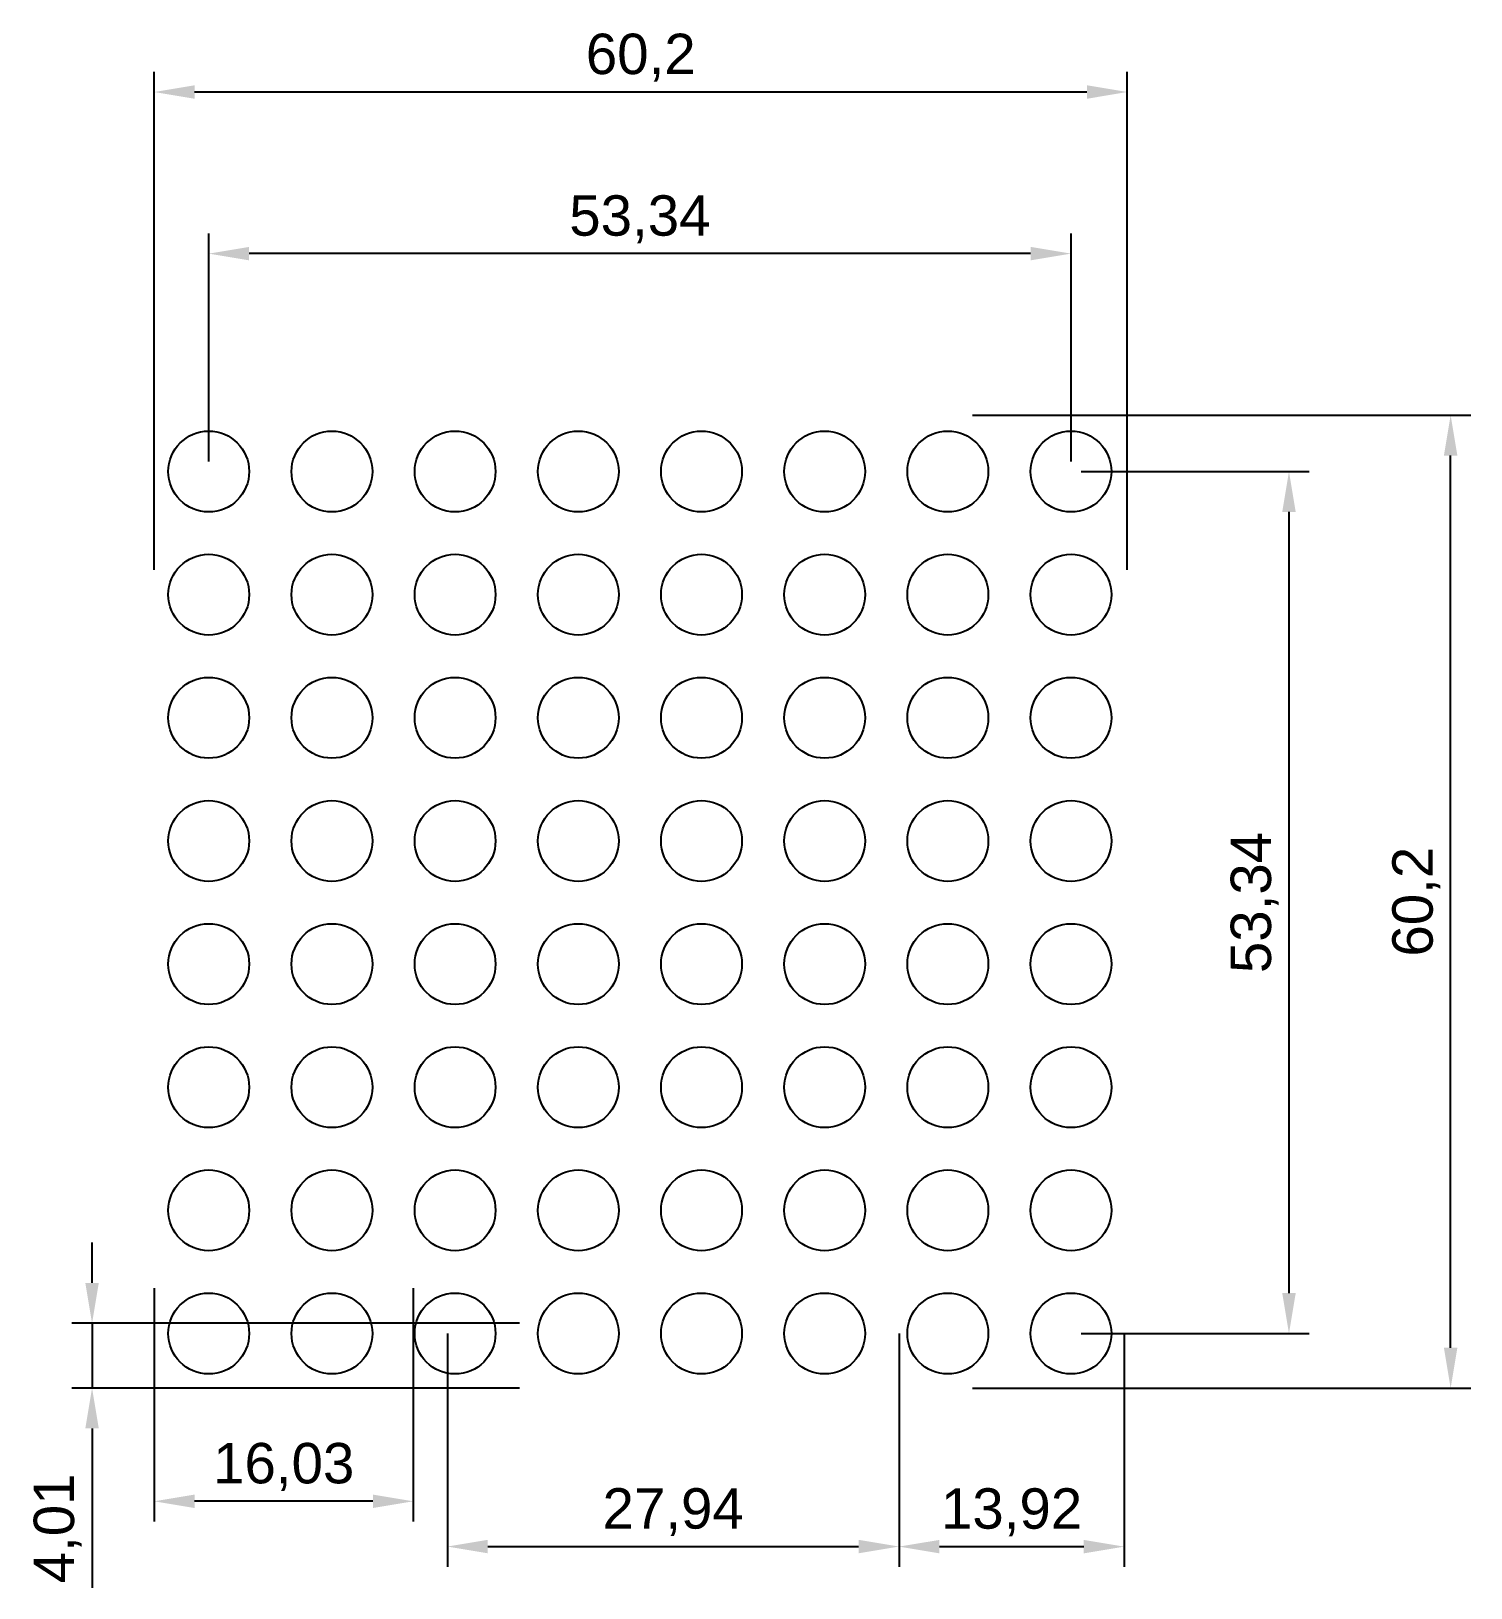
# Model space of a CAD drawing. Header units: millimetres. Extents: x -7.6 to 81.5, y -12.4 to 84.
import ezdxf

# ---------------------------------------------------------------- set-up
doc = ezdxf.new("R2010")
doc.units = ezdxf.units.MM
doc.styles.get("Standard").update_dxf_attribs({"font": 'arial.ttf'})
doc.dimstyles.new('ISO-25', dxfattribs={"dimtxt": 2.5, "dimasz": 2.5, "dimexe": 1.25, "dimexo": 0.625, "dimtad": 1, "dimtxsty": 'Standard', "dimcen": 2.5, "dimadec": 0, "dimazin": 0, "dimtfac": 1, "dimtmove": 0, "dimatfit": 3, "dimfxl": 1, "dimarcsym": 0})

# ---------------------------------------------------------------- blocks, each defined once
blk = doc.blocks.new('*U1')
blk.add_circle((-3.802, -0.253), 2.5)
blk = doc.blocks.new('*U2')
at = {"color": 0, "linetype": 'ByBlock', "lineweight": -2, "transparency": 16777216}
for p in [(0, 53.34), (7.62, 53.34), (15.24, 53.34), (22.86, 53.34), (30.48, 53.34), (38.1, 53.34), (45.72, 53.34), (53.34, 53.34), (0, 45.72), (7.62, 45.72), (15.24, 45.72), (22.86, 45.72), (30.48, 45.72), (38.1, 45.72), (45.72, 45.72), (53.34, 45.72), (0, 38.1), (7.62, 38.1), (15.24, 38.1), (22.86, 38.1), (30.48, 38.1), (38.1, 38.1), (45.72, 38.1), (53.34, 38.1), (0, 30.48), (7.62, 30.48), (15.24, 30.48), (22.86, 30.48), (30.48, 30.48), (38.1, 30.48), (45.72, 30.48), (53.34, 30.48), (0, 22.86), (7.62, 22.86), (15.24, 22.86), (22.86, 22.86), (30.48, 22.86), (38.1, 22.86), (45.72, 22.86), (53.34, 22.86), (0, 15.24), (7.62, 15.24), (15.24, 15.24), (22.86, 15.24), (30.48, 15.24), (38.1, 15.24), (45.72, 15.24), (53.34, 15.24), (0, 7.62), (7.62, 7.62), (15.24, 7.62), (22.86, 7.62), (30.48, 7.62), (38.1, 7.62), (45.72, 7.62), (53.34, 7.62), (0, 0), (7.62, 0), (15.24, 0), (22.86, 0), (30.48, 0), (38.1, 0), (45.72, 0), (53.34, 0)]:
    blk.add_blockref('*U1', p, dxfattribs=at)
blk = doc.blocks.new('*D3')
at = {"color": 0, "lineweight": -2, "transparency": 16777216}
for p, q in [((57.342, 56.717), (71.45, 56.717)), ((70.2, 54.217), (70.2, 5.877)), ((57.342, 3.377), (71.45, 3.377))]:
    blk.add_line(p, q, dxfattribs=at)
at = {"color": 0, "transparency": 16777216}
for points in [[(69.783, 54.217), (70.617, 54.217), (70.2, 56.717)], [(69.783, 5.877), (70.617, 5.877), (70.2, 3.377)]]:
    blk.add_solid(points, dxfattribs=at)
at = {"layer": 'Defpoints', "color": 0, "transparency": 16777216}
for p in [(56.717, 56.717), (56.717, 3.377), (70.2, 3.377)]:
    blk.add_point(p, dxfattribs=at)
at = {"color": 0, "transparency": 16777216, "insert": (68.073, 30.047), "char_height": 2.5, "attachment_point": 5, "rotation": 90}
blk.add_mtext('53,34', dxfattribs=at)
blk = doc.blocks.new('*D4')
at = {"color": 0, "lineweight": -2, "transparency": 16777216}
for p, q in [((3.377, 57.342), (3.377, 71.45)), ((56.717, 57.342), (56.717, 71.45)), ((54.217, 70.2), (5.877, 70.2))]:
    blk.add_line(p, q, dxfattribs=at)
at = {"color": 0, "transparency": 16777216}
for points in [[(5.877, 70.617), (5.877, 69.783), (3.377, 70.2)], [(54.217, 70.617), (54.217, 69.783), (56.717, 70.2)]]:
    blk.add_solid(points, dxfattribs=at)
at = {"layer": 'Defpoints', "color": 0, "transparency": 16777216}
for p in [(3.377, 70.2), (3.377, 56.717), (56.717, 56.717)]:
    blk.add_point(p, dxfattribs=at)
at = {"color": 0, "transparency": 16777216, "insert": (30.047, 72.327), "char_height": 2.5, "attachment_point": 5}
blk.add_mtext('53,34', dxfattribs=at)
blk = doc.blocks.new('*D5')
at = {"color": 0, "lineweight": -2, "transparency": 16777216}
for p, q in [((0, 50.625), (0, 81.45)), ((60.2, 50.625), (60.2, 81.45)), ((57.7, 80.2), (2.5, 80.2))]:
    blk.add_line(p, q, dxfattribs=at)
at = {"color": 0, "transparency": 16777216}
for points in [[(2.5, 80.617), (2.5, 79.783), (0, 80.2)], [(57.7, 80.617), (57.7, 79.783), (60.2, 80.2)]]:
    blk.add_solid(points, dxfattribs=at)
at = {"layer": 'Defpoints', "color": 0, "transparency": 16777216}
for p in [(0, 80.2), (0, 50), (60.2, 50)]:
    blk.add_point(p, dxfattribs=at)
at = {"color": 0, "transparency": 16777216, "insert": (30.1, 82.327), "char_height": 2.5, "attachment_point": 5}
blk.add_mtext('60,2', dxfattribs=at)
blk = doc.blocks.new('*D6')
at = {"color": 0, "lineweight": -2, "transparency": 16777216}
for p, q in [((50.625, 60.2), (81.45, 60.2)), ((80.2, 2.5), (80.2, 57.7)), ((50.625, 0), (81.45, 0))]:
    blk.add_line(p, q, dxfattribs=at)
at = {"color": 0, "transparency": 16777216}
for points in [[(79.783, 57.7), (80.617, 57.7), (80.2, 60.2)], [(79.783, 2.5), (80.617, 2.5), (80.2, 0)]]:
    blk.add_solid(points, dxfattribs=at)
at = {"layer": 'Defpoints', "color": 0, "transparency": 16777216}
for p in [(50, 60.2), (80.2, 60.2), (50, 0)]:
    blk.add_point(p, dxfattribs=at)
at = {"color": 0, "transparency": 16777216, "insert": (78.073, 30.1), "char_height": 2.5, "attachment_point": 5, "rotation": 90}
blk.add_mtext('60,2', dxfattribs=at)
blk = doc.blocks.new('*D11')
at = {"color": 0, "lineweight": -2, "transparency": 16777216}
for p, q in [((18.137, 3.387), (18.137, -11.055)), ((46.077, 3.387), (46.077, -11.055)), ((20.637, -9.805), (43.577, -9.805))]:
    blk.add_line(p, q, dxfattribs=at)
at = {"color": 0, "transparency": 16777216}
for points in [[(20.637, -9.389), (20.637, -10.222), (18.137, -9.805)], [(43.577, -9.389), (43.577, -10.222), (46.077, -9.805)]]:
    blk.add_solid(points, dxfattribs=at)
at = {"layer": 'Defpoints', "color": 0, "transparency": 16777216}
for p in [(18.137, 4.012, -15.614), (46.077, 4.012, -7.614), (46.077, -9.805)]:
    blk.add_point(p, dxfattribs=at)
at = {"color": 0, "transparency": 16777216, "insert": (32.107, -7.678), "char_height": 2.5, "attachment_point": 5}
blk.add_mtext('27,94', dxfattribs=at)
blk = doc.blocks.new('*D12')
at = {"color": 0, "lineweight": -2, "transparency": 16777216}
for p, q in [((0, 6.175), (0, -8.256)), ((16.03, 6.175), (16.03, -8.256)), ((13.53, -7.006), (2.5, -7.006))]:
    blk.add_line(p, q, dxfattribs=at)
at = {"color": 0, "transparency": 16777216}
for points in [[(2.5, -6.589), (2.5, -7.422), (0, -7.006)], [(13.53, -6.589), (13.53, -7.422), (16.03, -7.006)]]:
    blk.add_solid(points, dxfattribs=at)
at = {"layer": 'Defpoints', "color": 0, "transparency": 16777216}
for p in [(0, 6.8), (16.03, 6.8), (0, -7.006)]:
    blk.add_point(p, dxfattribs=at)
at = {"color": 0, "transparency": 16777216, "insert": (8.015, -4.878), "char_height": 2.5, "attachment_point": 5}
blk.add_mtext('16,03', dxfattribs=at)
blk = doc.blocks.new('*D13')
at = {"color": 0, "lineweight": -2, "transparency": 16777216}
for p, q in [((46.077, 3.387), (46.077, -11.06)), ((60, 3.387), (60, -11.06)), ((48.577, -9.81), (57.5, -9.81))]:
    blk.add_line(p, q, dxfattribs=at)
at = {"color": 0, "transparency": 16777216}
for points in [[(48.577, -9.394), (48.577, -10.227), (46.077, -9.81)], [(57.5, -9.394), (57.5, -10.227), (60, -9.81)]]:
    blk.add_solid(points, dxfattribs=at)
at = {"layer": 'Defpoints', "color": 0, "transparency": 16777216}
for p in [(46.077, 4.012, -15.614), (60, 4.012), (60, -9.81)]:
    blk.add_point(p, dxfattribs=at)
at = {"color": 0, "transparency": 16777216, "insert": (53.039, -7.683), "char_height": 2.5, "attachment_point": 5}
blk.add_mtext('13,92', dxfattribs=at)
blk = doc.blocks.new('*D14')
at = {"color": 0, "lineweight": -2, "transparency": 16777216}
for p, q in [((-3.841, 6.512), (-3.841, 9.012)), ((22.592, 4.012), (-5.091, 4.012)), ((-3.841, 4.012), (-3.841, 0)), ((22.592, 0), (-5.091, 0)), ((-3.841, -2.5), (-3.841, -12.362))]:
    blk.add_line(p, q, dxfattribs=at)
at = {"color": 0, "transparency": 16777216}
for points in [[(-4.258, 6.512), (-3.424, 6.512), (-3.841, 4.012)], [(-4.258, -2.5), (-3.424, -2.5), (-3.841, 0)]]:
    blk.add_solid(points, dxfattribs=at)
at = {"layer": 'Defpoints', "color": 0, "transparency": 16777216}
for p in [(23.217, 4.012, -15.614), (-3.841, 0), (23.217, 0)]:
    blk.add_point(p, dxfattribs=at)
at = {"color": 0, "transparency": 16777216, "insert": (-5.969, -8.681), "char_height": 2.5, "attachment_point": 5, "rotation": 90}
blk.add_mtext('4,01', dxfattribs=at)

msp = doc.modelspace()

# ---------------------------------------------------------------- block references
msp.add_blockref('*U2', (7.179, 3.63))

# ---------------------------------------------------------------- dimensions: what is measured, and where the dimension line sits
for base, p1, p2, picture, middle in [((0, 80.2), (60.2, 50), (0, 50), '*D5', (30.1, 82.327)), ((3.377, 70.2), (56.717, 56.717), (3.377, 56.717), '*D4', (30.047, 72.327)), ((0, -7.006), (16.03, 6.8), (0, 6.8), '*D12', (8.015, -4.878)), ((46.077, -9.805), (18.137, 4.012, -15.614), (46.077, 4.012, -7.614), '*D11', (32.107, -7.678)), ((60, -9.81), (46.077, 4.012, -15.614), (60, 4.012), '*D13', (53.039, -7.683))]:
    dim = msp.add_linear_dim(base=base, p1=p1, p2=p2, dimstyle='ISO-25')
    dim.commit()
    dim.dimension.update_dxf_attribs({"geometry": picture, "text_midpoint": middle})
for base, p1, p2, picture, middle in [((80.2, 60.2), (50, 0), (50, 60.2), '*D6', (78.073, 30.1)), ((70.2, 3.377), (56.717, 56.717), (56.717, 3.377), '*D3', (68.073, 30.047)), ((-3.841, 0), (23.217, 4.012, -15.614), (23.217, 0), '*D14', (-5.969, -8.681))]:
    dim = msp.add_linear_dim(base=base, p1=p1, p2=p2, angle=90, dimstyle='ISO-25')
    dim.commit()
    dim.dimension.update_dxf_attribs({"geometry": picture, "text_midpoint": middle})

doc.saveas('drawing.dxf')
